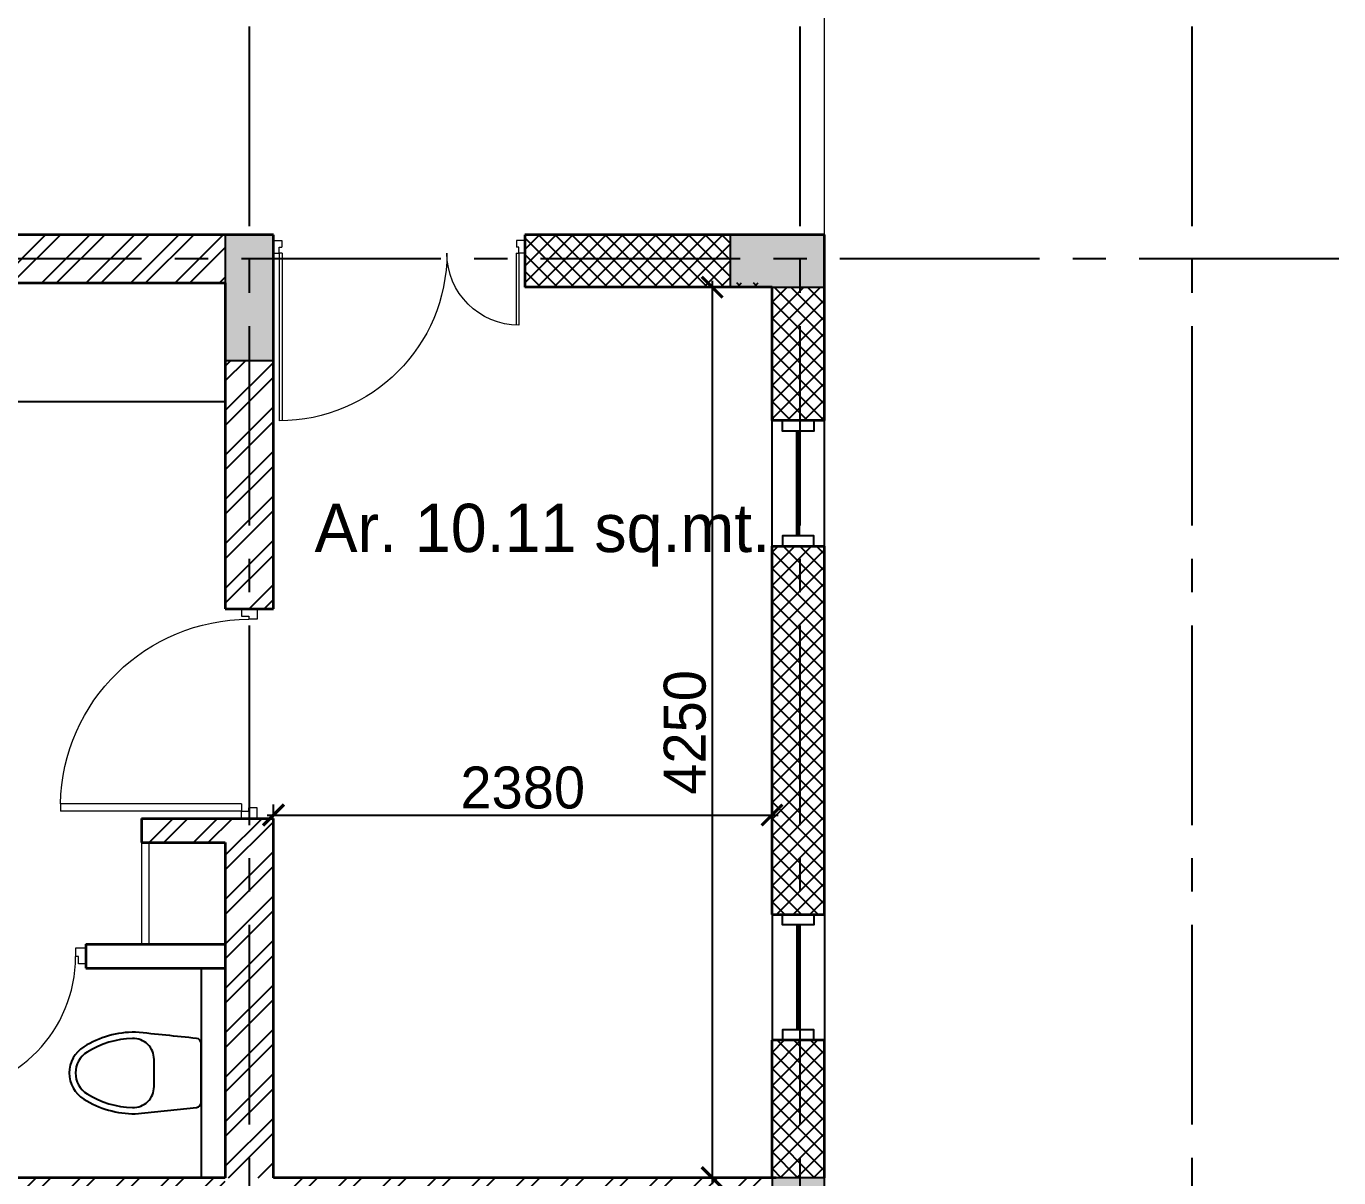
# Model space of a CAD drawing. Header units: millimetres. Extents: x -276609 to 1081398, y -453808 to 472098.
# Drawn here: x 141552 to 147817, y 239385 to 244881 of the extents above; entities that cross this region are included whole.
import ezdxf

# ---------------------------------------------------------------- set-up
doc = ezdxf.new("R2010")
doc.units = ezdxf.units.MM
doc.header["$MEASUREMENT"] = 0
doc.linetypes.add('CENTER2', pattern=[28.575, 19.05, -3.175, 3.175, -3.175])
doc.layers.add('A-Anno-Grid Lines', color=7, linetype='Continuous', true_color=0xbbc3bd)
for name, color, linetype, lineweight in [('A-Detail Lines', 241, 'Continuous', 25), ('A-DETL-LLIN', 3, 'Continuous', 9), ('A-Door', 4, 'Continuous', 9), ('A-Wall Sec', 1, 'Continuous', 20), ('S-Concrete', 40, 'Continuous', 25)]:
    doc.layers.add(name, color=color, linetype=linetype, lineweight=lineweight)
for name, color, linetype in [('A-Elevation', 4, 'Continuous'), ('A-Sanitory', 181, 'Continuous'), ('A-Wall Patt', 8, 'Continuous'), ('A-Window', 4, 'Continuous'), ('AREA', 7, 'Continuous'), ('S-Conc Patt', 9, 'Continuous')]:
    doc.layers.add(name, color=color, linetype=linetype)
doc.styles.get("Standard").update_dxf_attribs({"font": ''})
doc.styles.get('Standard').set_extended_font_data('Gill Sans MT')
doc.dimstyles.new('IIITD_WD_M @ 100', dxfattribs={"dimscale": 100, "dimtxt": 1, "dimasz": 1, "dimexe": 0.5, "dimexo": 0.25, "dimgap": 0.3, "dimtad": 1, "dimdec": 0, "dimrnd": 1, "dimzin": 0, "dimdsep": 46, "dimtxsty": 'Standard', "dimblk": 'ARCHTICK', "dimcen": 0.2, "dimdle": 0.3, "dimclrd": 256, "dimclre": 256, "dimclrt": 256, "dimadec": 0, "dimazin": 0, "dimtfac": 1, "dimtdec": 0, "dimtofl": 0, "dimtmove": 0, "dimatfit": 0, "dimfxl": 0.5, "dimfxlon": 1, "dimtolj": 1, "dimtzin": 0, "dimlwd": -1, "dimlwe": -1, "dimarcsym": 0})
pattern_1 = [(45, (-365189.19, 77736.39), (-106.066017, 106.066017), []), (45, (-365118.48, 77736.39), (-106.066017, 106.066017), [])]

# ---------------------------------------------------------------- blocks, each defined once
blk = doc.blocks.new('wc-wh')
at = {"color": 0, "linetype": 'ByBlock'}
for points in [[(315, 195), (22.4, 164.8, 0.384412), (0, 139.9), (0, -140, 0.383904), (22.4, -164.9, 0.001434), (313.7, -194.9, 0.140641), (560.2, -125.2, 0.259738), (630, 0, 0.259738), (560.2, 125.2, 0.139471)], [(225, 64.9), (225, -64.9, 0.422961), (328, -164.8, 0.13189), (544.4, -99.7, 0.259738), (600, 0, 0.259738), (544.4, 99.7, 0.13189), (328, 164.8, 0.422961)]]:
    blk.add_lwpolyline(points, format="xyb", close=True, dxfattribs=at)
blk.add_arc((316.2, -170), 25, 264.2811, 270.16002, dxfattribs=at)
blk = doc.blocks.new('din w1')
at = {"layer": 'A-Window', "color": 2, "lineweight": 60}
blk.add_line((476278.8, 163779.2), (476778.8, 163779.2), dxfattribs=at)
at = {"layer": 'A-Window'}
for points in [[(476228.8, 163904.2), (476828.8, 163904.2)], [(476228.8, 163704.2), (476278.8, 163704.2), (476278.8, 163854.2), (476228.8, 163854.2)], [(476828.8, 163704.2), (476778.8, 163704.2), (476778.8, 163854.2), (476828.8, 163854.2)], [(476228.8, 163654.2), (476828.8, 163654.2)]]:
    blk.add_lwpolyline(points, dxfattribs=at)
blk = doc.blocks.new('Big Door Garbage')
at = {"layer": 'A-Door', "color": 5, "lineweight": 18}
for p, q in [((-12550, 128777.8), (-12500, 128777.8)), ((-12550, 128702.8), (-12550, 128777.8)), ((-12500, 128777.8), (-12500, 128737.8)), ((-11100, 128777.8), (-11100, 128737.8)), ((-11050, 128777.8), (-11100, 128777.8)), ((-11050, 128702.8), (-11050, 128777.8)), ((-12550, 128702.8), (-12515, 128702.8)), ((-12515, 128737.8), (-12500, 128737.8)), ((-12515, 128702.8), (-12515, 128737.8)), ((-12515, 128702.8), (-12515, 128272.8)), ((-12498.9, 128702.8), (-12515, 128702.8)), ((-12498.9, 128702.8), (-12498.9, 128273.1)), ((-11101.1, 128702.8), (-11101.1, 127703)), ((-11101.1, 128702.8), (-11085, 128702.8)), ((-11085, 128737.8), (-11100, 128737.8)), ((-11085, 128702.8), (-11085, 128737.8)), ((-11050, 128702.8), (-11085, 128702.8)), ((-11085, 128702.8), (-11085, 127702.8))]:
    blk.add_line(p, q, dxfattribs=at)
at = {"layer": 'A-Door', "lineweight": 18}
for centre, radius, start, end in [((-12515, 128702.8), 430, 270, 0), ((-11085, 128702.8), 1000, 180, 270)]:
    blk.add_arc(centre, radius, start, end, dxfattribs=at)
blk = doc.blocks.new('ABL_Door_S - 1000 x 2100-11-3 Second Floor Lvl')
at = {"layer": 'A-Door', "color": 5}
for p, q in [((-500, 37.5), (-450, 37.5)), ((-500, -37.5), (-500, 37.5)), ((-450, 37.5), (-450, -2.5)), ((450, 37.5), (450, -2.5)), ((500, 37.5), (450, 37.5)), ((500, -37.5), (500, 37.5)), ((-500, -37.5), (-465, -37.5)), ((-465, -2.5), (-450, -2.5)), ((-465, -37.5), (-465, -2.5)), ((-430, -37.5), (-465, -37.5)), ((465, -2.5), (450, -2.5)), ((465, -37.5), (465, -2.5)), ((500, -37.5), (465, -37.5))]:
    blk.add_line(p, q, dxfattribs=at)
at = {"layer": 'A-Door', "color": 5, "lineweight": 18}
for p, q in [((-465, -37.5), (-465, -902.4)), ((-430, -37.5), (-430, -902.4)), ((-430, -902.4), (-465, -902.4))]:
    blk.add_line(p, q, dxfattribs=at)
at = {"layer": 'A-Door'}
blk.add_arc((-450, -2.5), 900, 271.27334, 0, dxfattribs=at)
blk = doc.blocks.new('ABL_Door_S - 750 x 2100-5-3 Second Floor Lvl')
at = {"layer": 'A-Door', "color": 5, "lineweight": 18}
for p, q in [((-375, 37.5), (-325, 37.5)), ((-375, -37.5), (-375, 37.5)), ((-325, 37.5), (-325, -2.5)), ((325, 37.5), (325, -2.5)), ((375, 37.5), (325, 37.5)), ((375, -37.5), (375, 37.5)), ((-375, -37.5), (-340, -37.5)), ((-340, -2.5), (-325, -2.5)), ((-340, -37.5), (-340, -2.5)), ((-340, -37.5), (-340, -652.3)), ((-305, -37.5), (-340, -37.5)), ((-305, -37.5), (-305, -652.3)), ((340, -2.5), (325, -2.5)), ((340, -37.5), (340, -2.5)), ((375, -37.5), (340, -37.5))]:
    blk.add_line(p, q, dxfattribs=at)
blk.add_lwpolyline([(-340, -652.3), (-305, -652.3)], dxfattribs=at)
at = {"layer": 'A-Door', "lineweight": 18}
blk.add_arc((-325, -2.5), 650, 271.76323, 0, dxfattribs=at)
blk = doc.blocks.new('_ArchTick')
at = {"color": 0, "linetype": 'ByBlock', "const_width": 0.15}
blk.add_lwpolyline([(-0.5, -0.5), (0.5, 0.5)], dxfattribs=at)
blk = doc.blocks.new('*D611')
at = {"layer": 'A-Detail Lines', "transparency": 16777216}
for p, q in [((144876.4, 243635.5), (144776.4, 243635.5)), ((144826.4, 243665.5), (144826.4, 239355.5)), ((144876.4, 239385.5), (144776.4, 239385.5))]:
    blk.add_line(p, q, dxfattribs=at)
at = {"layer": 'A-Detail Lines', "transparency": 16777216, "xscale": 100, "yscale": 100, "zscale": 100}
for p, rotation in [((144826.4, 243635.5), 90), ((144826.4, 239385.5), 270)]:
    blk.add_blockref('_ArchTick', p, dxfattribs=dict(at, rotation=rotation))
at = {"layer": 'A-Detail Lines', "transparency": 16777216, "insert": (144696.4, 241510.5), "char_height": 200, "attachment_point": 5, "rotation": 90}
blk.add_mtext('\\A1;4250', dxfattribs=at)
blk = doc.blocks.new('*D639')
at = {"layer": 'A-Detail Lines', "transparency": 16777216}
for p, q in [((142732, 241116.3), (142732, 241166.3)), ((145112, 241116.3), (145112, 241166.3)), ((142702, 241116.3), (145142, 241116.3))]:
    blk.add_line(p, q, dxfattribs=at)
at = {"layer": 'A-Detail Lines', "transparency": 16777216, "xscale": 100, "yscale": 100, "zscale": 100, "rotation": 180}
blk.add_blockref('_ArchTick', (142732, 241116.3), dxfattribs=at)
at = {"layer": 'A-Detail Lines', "transparency": 16777216, "xscale": 100, "yscale": 100, "zscale": 100}
blk.add_blockref('_ArchTick', (145112, 241116.3), dxfattribs=at)
at = {"layer": 'A-Detail Lines', "transparency": 16777216, "insert": (143922, 241246.3), "char_height": 200, "attachment_point": 5}
blk.add_mtext('\\A1;2380', dxfattribs=at)

msp = doc.modelspace()

# ---------------------------------------------------------------- hatches: boundary and pattern name
at = {"layer": 'A-Wall Patt'}
h = msp.add_hatch(dxfattribs=at)
h.set_pattern_fill('ANSI32', color=256, scale=400, style=0)
h.set_pattern_definition(pattern_1)
h.paths.add_polyline_path([(138267, 243655.5), (138152, 243655.5), (138152, 242940.5), (138342, 242940.5), (138342, 243055.5), (138267, 243055.5)])
h.paths.add_polyline_path([(140572, 243770.5), (139907, 243770.5), (139907, 243736.7), (139907, 243655.5), (140572, 243655.5)])
h.paths.add_polyline_path([(140572, 243885.5), (139907, 243885.5), (139907, 243770.5), (140572, 243770.5)])
h.paths.add_polyline_path([(133802, 239385.5), (133732, 239385.5), (133732, 239270.5), (133802, 239270.5)])
h.paths.add_polyline_path([(133802, 239270.5), (133732, 239270.5), (133732, 239155.5), (133802, 239155.5)])
h.paths.add_polyline_path([(140687, 243090.5), (140572, 243090.5), (140572, 242940.5), (140687, 242940.5)])
h.paths.add_polyline_path([(142502, 243885.5), (140572, 243885.5), (140572, 243090.5), (140687, 243090.5), (140687, 243655.5), (142502, 243655.5)])
h.paths.add_polyline_path([(137967, 243885.5), (136132, 243885.5), (136132, 243770.5), (136237, 243770.5), (136237, 242100.5), (136352, 242100.5), (136352, 243655.5), (137967, 243655.5)])
h.paths.add_polyline_path([(137892, 239155.5), (137892, 239385.5), (136352, 239385.5), (136352, 240985.5), (136752, 240985.5), (136752, 241100.5), (136237, 241100.5), (136237, 239385.5), (133802, 239385.5), (133802, 239155.5)])
h.paths.add_polyline_path([(138567, 243770.5), (138567, 243655.5), (139007, 243655.5), (139007, 243770.5)])
h.paths.add_polyline_path([(138567, 243885.5), (138567, 243770.5), (139007, 243770.5), (139007, 243885.5)])
h = msp.add_hatch(dxfattribs=at)
h.set_pattern_fill('ANSI37', color=256, scale=450, angle=360, style=0)
h.set_pattern_definition([(45, (-368696.8, 74681.237), (-39.7747564, 39.7747564), []), (135, (-368696.8, 74681.237), (-39.7747564, -39.7747564), [])])
h.paths.add_polyline_path([(145362, 243635.5), (145112, 243635.5), (145112, 242998.9), (145362, 242998.9)])
h.paths.add_polyline_path([(145362, 242398.9), (145112, 242398.9), (145112, 240642), (145362, 240642)])
h.paths.add_polyline_path([(145362, 240042), (145112, 240042), (145112, 239385.5), (145362, 239385.5)])
h.paths.add_polyline_path([(144912, 243655.5), (144912, 243885.5), (143932, 243885.5), (143932, 243635.5), (145062, 243635.5), (145062, 243655.5)])
h = msp.add_hatch(dxfattribs=at)
h.set_pattern_fill('ANSI32', color=256, scale=400, style=0)
h.set_pattern_definition(pattern_1)
h.paths.add_polyline_path([(142732, 243285.5), (142502, 243285.5), (142502, 242100.5), (142732, 242100.5)])
h = msp.add_hatch(dxfattribs=at)
h.set_pattern_fill('ANSI32', color=256, scale=400, style=0)
h.set_pattern_definition(pattern_1)
h.paths.add_polyline_path([(138342, 239385.5), (138342, 239155.5), (142502, 239155.5), (142502, 239385.5), (139572, 239385.5), (139572, 243055.5), (139342, 243055.5), (139342, 239385.5)])
h = msp.add_hatch(dxfattribs=at)
h.set_pattern_fill('ANSI32', color=256, scale=400, style=0)
h.set_pattern_definition(pattern_1)
h.paths.add_polyline_path([(142732, 241100.5), (142102, 241100.5), (142102, 240985.5), (142502, 240985.5), (142502, 239385.5), (142732, 239385.5)])
h = msp.add_hatch(dxfattribs=at)
h.set_pattern_fill('ANSI32', color=256, scale=400, style=0)
h.set_pattern_definition(pattern_1)
h.paths.add_polyline_path([(145132, 239385.5), (142732, 239385.5), (142732, 239155.5), (145132, 239155.5)])
h = msp.add_hatch(dxfattribs=at)
h.set_pattern_fill('ANSI32', color=256, scale=400, style=0)
h.set_pattern_definition([(45, (-365189.19, 77736.39), (-106.066017, 106.066017), []), (45, (-365118.48, 77736.39), (-106.066017, 106.066017), [])])
h.paths.add_polyline_path([(145132, 239385.5), (142732, 239385.5), (142732, 239155.5), (145132, 239155.5)])
at = {"layer": 'S-Conc Patt'}
for points in [[(142732, 243885.5), (142502, 243885.5), (142502, 243285.5), (142732, 243285.5)], [(144912, 243885.5), (144912, 243635.5), (145362, 243635.5), (145362, 243885.5)], [(145112, 238935.5), (145362, 238935.5), (145362, 239385.5), (145112, 239385.5)]]:
    msp.add_hatch(color=8, dxfattribs=at).paths.add_polyline_path(points)

# ---------------------------------------------------------------- linework, layer by layer
at = {"layer": 'A-Anno-Grid Lines', "linetype": 'CENTER2', "ltscale": 50}
for p, q in [((142617, 208207.5), (142617, 253948.3)), ((145247, 208207.5), (145247, 253948.3)), ((147117, 208207.5), (147117, 253948.3)), ((147817.4, 243770.5), (102962, 243770.5))]:
    msp.add_line(p, q, dxfattribs=at)
at = {"layer": 'A-DETL-LLIN'}
msp.add_line((145362, 243885.5), (145362, 246515.5), dxfattribs=at)
at = {"layer": 'A-Door'}
for p, q in [((142102, 240985.5), (142102, 240500.5)), ((142137, 240985.5), (142137, 240500.5))]:
    msp.add_line(p, q, dxfattribs=at)
at = {"layer": 'A-Elevation'}
for p, q in [((140687, 243090.5), (142502, 243090.5)), ((142387, 240385.5), (142387, 239385.5))]:
    msp.add_line(p, q, dxfattribs=at)
at = {"layer": 'A-Wall Sec', "lineweight": 35}
for p, q in [((142732, 243885.5), (139907, 243885.5)), ((142732, 242100.5), (142732, 243885.5)), ((145362, 243885.5), (143932, 243885.5)), ((143932, 243885.5), (143932, 243635.5)), ((145362, 242998.9), (145362, 243885.5)), ((140687, 243655.5), (142502, 243655.5)), ((142502, 243655.5), (142502, 242100.5)), ((145112, 243635.5), (143932, 243635.5)), ((145112, 242998.9), (145112, 243635.5)), ((145362, 242998.9), (145112, 242998.9)), ((145112, 240642), (145112, 242398.9)), ((145112, 242398.9), (145362, 242398.9)), ((145362, 240642), (145362, 242398.9)), ((142502, 242100.5), (142732, 242100.5)), ((142102, 241100.5), (142732, 241100.5)), ((142102, 241100.5), (142102, 240985.5)), ((142732, 239385.5), (142732, 241100.5)), ((142102, 240985.5), (142502, 240985.5)), ((142502, 240985.5), (142502, 239385.5)), ((145112, 240642), (145362, 240642)), ((141837, 240500.5), (142502, 240500.5)), ((141837, 240500.5), (141837, 240385.5)), ((141837, 240385.5), (142502, 240385.5)), ((145112, 239385.5), (145112, 240042)), ((145362, 240042), (145112, 240042)), ((145362, 239385.5), (145362, 240042)), ((142502, 239385.5), (139572, 239385.5)), ((145132, 239385.5), (142732, 239385.5)), ((145132, 239385.5), (142732, 239385.5))]:
    msp.add_line(p, q, dxfattribs=at)
at = {"layer": 'S-Concrete'}
for points in [[(142732, 243885.5), (142502, 243885.5), (142502, 243285.5), (142732, 243285.5)], [(144912, 243885.5), (144912, 243635.5), (145362, 243635.5), (145362, 243885.5)], [(145112, 238935.5), (145362, 238935.5), (145362, 239385.5), (145112, 239385.5)]]:
    msp.add_lwpolyline(points, close=True, dxfattribs=at)

# ---------------------------------------------------------------- block references
at = {"layer": 'A-Door', "xscale": -0.8000000000465661, "yscale": 0.8000000000465661, "zscale": 0.8}
msp.add_blockref('Big Door Garbage', (133892, 140835.7), dxfattribs=at)
at = {"layer": 'A-Door', "xscale": -1, "rotation": 270}
msp.add_blockref('ABL_Door_S - 1000 x 2100-11-3 Second Floor Lvl', (142617, 241600.5), dxfattribs=at)
at = {"layer": 'A-Door'}
msp.add_blockref('ABL_Door_S - 750 x 2100-5-3 Second Floor Lvl', (141462, 240443), dxfattribs=at)
at = {"layer": 'A-Sanitory', "rotation": 180.0000309492947}
msp.add_blockref('wc-wh', (142387, 239885.4), dxfattribs=at)
at = {"layer": 'A-Window', "rotation": 90}
msp.add_blockref('din w1', (309016.2, -233829.9), dxfattribs=at)
at = {"layer": 'A-Window', "xscale": -1, "rotation": 90}
msp.add_blockref('din w1', (309016.2, 716870.8), dxfattribs=at)

# ---------------------------------------------------------------- texts
at = {"layer": 'AREA', "insert": (142927.9, 242601.7), "char_height": 230.4, "width": 4963.118, "attachment_point": 1}
msp.add_mtext('{\\fCentury Gothic|b0|i0|c0|p34;Ar. 10.11 sq.mt.}', dxfattribs=at)

# ---------------------------------------------------------------- dimensions: what is measured, and where the dimension line sits
at = {"layer": 'A-Detail Lines'}
dim = msp.add_linear_dim(base=(144826.4, 239385.5), p1=(145499, 243635.5), p2=(145519, 239385.5), angle=90, dimstyle='IIITD_WD_M @ 100', override={"dimtxt": 2}, dxfattribs=at)
dim.commit()
dim.dimension.update_dxf_attribs({"geometry": '*D611', "text_midpoint": (144696.4, 241510.5)})
dim = msp.add_linear_dim(base=(145112, 241116.3), p1=(142732, 241100.5), p2=(145112, 241100.5), dimstyle='IIITD_WD_M @ 100', override={"dimtxt": 2}, dxfattribs=at)
dim.commit()
dim.dimension.update_dxf_attribs({"geometry": '*D639', "text_midpoint": (143922, 241246.3)})

doc.saveas('drawing.dxf')
